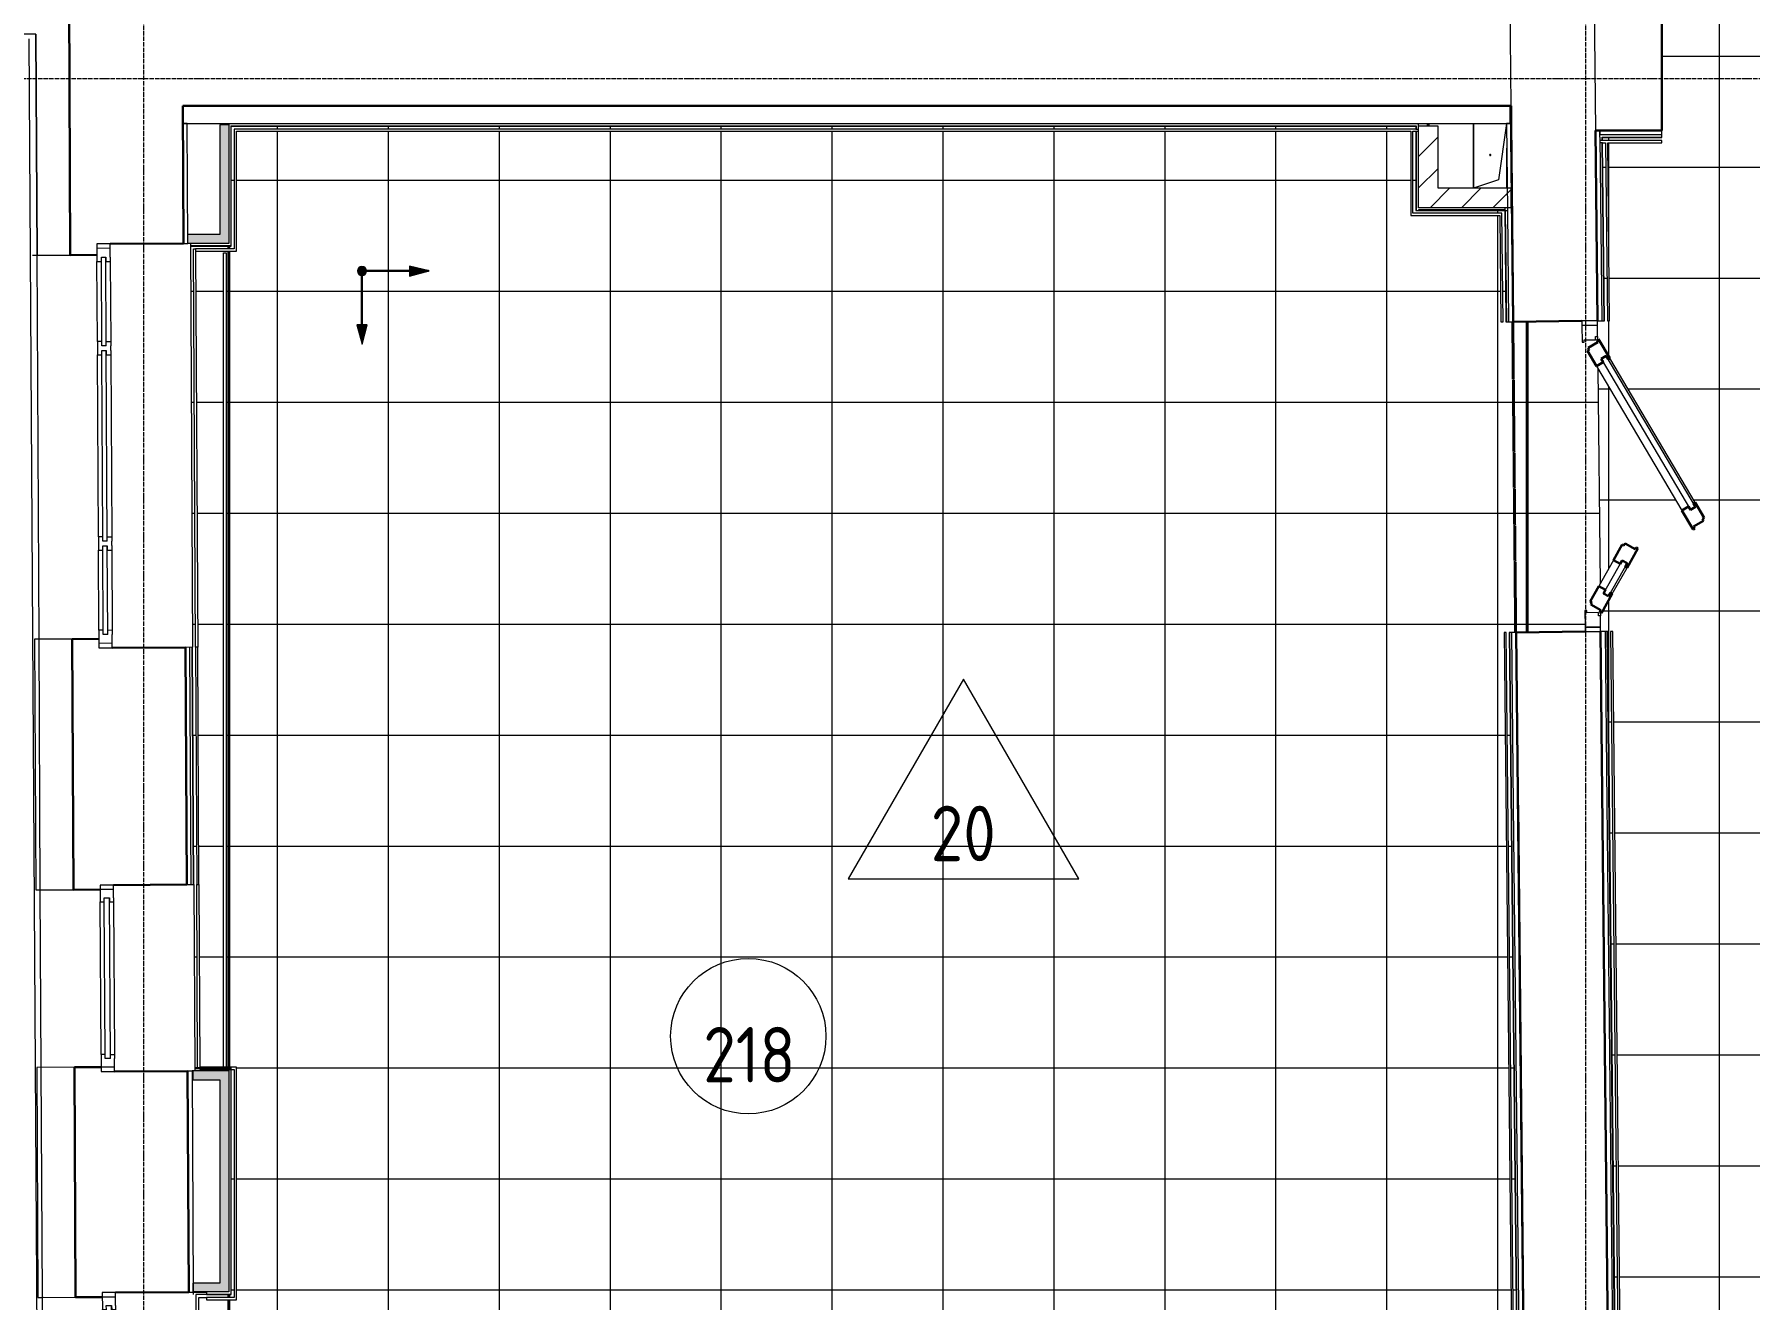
# Model space of a CAD drawing. Header units: millimetres. Extents: x -10915 to 60194, y -32941 to 46712.
# Drawn here: x -6994 to 738, y 14742 to 20443 of the extents above; entities that cross this region are included whole.
import ezdxf

# ---------------------------------------------------------------- set-up
doc = ezdxf.new("R2010")
doc.units = ezdxf.units.MM
doc.linetypes.add('ADSK_Линия сетки', pattern=[25, 20, -2.5, 0, -2.5])
doc.linetypes.add('ADSK_Штриховая_ш3 п1_5', pattern=[4.5, 3, -1.5])
for name, color, linetype, lineweight in [('_ Окна', 7, 'Continuous', 9), ('Двери', 7, 'Continuous', 9), ('Марки', 7, 'Continuous', 20), ('Марки помещений', 7, 'Continuous', 20), ('Обобщенные модели', 7, 'Continuous', 18), ('Окна', 7, 'Continuous', 9), ('Оси', 7, 'Continuous', 9), ('Перекрытие', 7, 'Continuous', 18), ('Перекрытие штриховка', 7, 'Continuous', 18), ('Стены внутренние', 7, 'Continuous', 18), ('Стены наружные', 7, 'Continuous', 18), ('Стены несущие', 7, 'Continuous', 30), ('Стены отделка', 7, 'Continuous', 30), ('Стены штриховка', 7, 'Continuous', 9), ('Узлы', 7, 'Continuous', 18)]:
    doc.layers.add(name, color=color, linetype=linetype, lineweight=lineweight)
doc.layers.add('Линии', color=7, linetype='Continuous', lineweight=9, true_color=0x00a600)
doc.layers.add('Линии разделители', color=4, linetype='ADSK_Штриховая_ш3 п1_5', lineweight=40, true_color=0x00ffff)
doc.styles.add('GOST Common_2', font='GOST_Common.ttf', dxfattribs={"width": 0.9, "height": 250})
pattern_1 = [(45, (0, 0), (-70.7107, 70.7107), [])]

# ---------------------------------------------------------------- blocks, each defined once
blk = doc.blocks.new('Дверь-Alumark_двупольная с глухим окном_S70 - 1400х2200 алюм ост Д30п-V5-План полов 2-го этажа')
at = {"layer": 'Двери'}
for p, q in [((268.3, 623.2), (-416.7, 227.7)), ((248.2, 622), (-405.6, 244.5)), ((281.3, 600.7), (268.3, 623.2)), ((-403.7, 205.2), (281.3, 600.7)), ((-370.6, 183.9), (283.2, 561.4)), ((505.6, 290.7), (518.6, 313.2)), ((518.6, 313.2), (666.7, 227.7)), ((655.6, 244.5), (538.7, 312)), ((503.7, 251.4), (620.6, 183.9)), ((653.7, 205.2), (505.6, 290.7)), ((-575, 190), (-575, 120)), ((-555, 190), (-575, 190)), ((-555, 120), (-555, 190)), ((-505, 190), (-555, 190)), ((-555, 190), (-555, 120)), ((-505, 181), (-505, 190)), ((-490, 181), (-505, 181)), ((-490, 129), (-490, 181)), ((-416.7, 227.7), (-403.7, 205.2)), ((666.7, 227.7), (653.7, 205.2)), ((755, 181), (740, 181)), ((740, 181), (740, 129)), ((755, 190), (755, 181)), ((805, 190), (755, 190)), ((825, 190), (805, 190)), ((805, 190), (805, 120)), ((805, 120), (805, 190)), ((825, 120), (825, 190)), ((-575, 120), (-555, 120)), ((-555, 120), (-480, 120)), ((-480, 129), (-490, 129)), ((-480, 120), (-480, 129)), ((740, 129), (730, 129)), ((730, 129), (730, 120)), ((730, 120), (805, 120)), ((805, 120), (825, 120))]:
    blk.add_line(p, q, dxfattribs=at)
at = {"layer": 'Двери', "lineweight": 30}
for p, q in [((317.5, 662), (248.2, 622)), ((252.7, 614.2), (248.2, 622)), ((268.3, 623.2), (252.7, 614.2)), ((281.3, 600.7), (268.3, 623.2)), ((322, 654.2), (317.5, 662)), ((330.7, 659.2), (322, 654.2)), ((356.7, 614.2), (330.7, 659.2)), ((365.3, 619.2), (356.7, 614.2)), ((369.8, 611.4), (365.3, 619.2)), ((265.7, 591.7), (281.3, 600.7)), ((283.2, 561.4), (265.7, 591.7)), ((283.2, 561.4), (369.8, 611.4)), ((456.2, 349.2), (430.2, 304.2)), ((452.1, 362), (447.6, 354.2)), ((447.6, 354.2), (456.2, 349.2)), ((538.7, 312), (452.1, 362)), ((505.6, 290.7), (518.6, 313.2)), ((518.6, 313.2), (534.2, 304.2)), ((534.2, 304.2), (538.7, 312)), ((-405.6, 244.5), (-492.2, 194.5)), ((-416.7, 227.7), (-401.1, 236.7)), ((-401.1, 236.7), (-405.6, 244.5)), ((430.2, 304.2), (438.9, 299.2)), ((438.9, 299.2), (434.4, 291.4)), ((434.4, 291.4), (503.7, 251.4)), ((503.7, 251.4), (521.2, 281.7)), ((521.2, 281.7), (505.6, 290.7)), ((651.1, 236.7), (655.6, 244.5)), ((666.7, 227.7), (651.1, 236.7)), ((742.2, 194.5), (655.6, 244.5)), ((-492.2, 194.5), (-487.7, 186.7)), ((-487.7, 186.7), (-479, 191.7)), ((-479, 191.7), (-453, 146.7)), ((-439.9, 143.9), (-370.6, 183.9)), ((-403.7, 205.2), (-416.7, 227.7)), ((-388.1, 214.2), (-403.7, 205.2)), ((-370.6, 183.9), (-388.1, 214.2)), ((620.6, 183.9), (638.1, 214.2)), ((620.6, 183.9), (689.9, 143.9)), ((638.1, 214.2), (653.7, 205.2)), ((653.7, 205.2), (666.7, 227.7)), ((703, 146.7), (729, 191.7)), ((729, 191.7), (737.7, 186.7)), ((737.7, 186.7), (742.2, 194.5)), ((-453, 146.7), (-444.4, 151.7)), ((-444.4, 151.7), (-439.9, 143.9)), ((689.9, 143.9), (694.4, 151.7)), ((694.4, 151.7), (703, 146.7))]:
    blk.add_line(p, q, dxfattribs=at)
blk = doc.blocks.new('GM_Отверстие прямоугольное _в плите_ - Отверстие-1433026-План полов 2-го этажа')
at = {"layer": 'Обобщенные модели'}
for p, q in [((-75, -30.8), (-75, 150)), ((-75, 150), (-75, -30.8)), ((-73.8, -141.6), (-37.5, 112.5)), ((-37.5, 112.5), (75, 150)), ((75, 150), (75, -141.6)), ((75, -141.6), (75, 150))]:
    blk.add_line(p, q, dxfattribs=at)
for start, end in [(360, 180), (180, 360), (60, 165), (300, 360), (195, 270)]:
    blk.add_arc((0, 0), 2.5, start, end, dxfattribs=at)
blk = doc.blocks.new('окна_rehau_однопольное_фрамуга_сверху - 800х2240 _нов_-V53-План полов 2-го этажа')
at = {"layer": '_ Окна', "lineweight": 18}
for p, q in [((-344, 135), (-420, 135)), ((-420, 135), (-420, 75)), ((-362, 93), (-362, 117)), ((-362, 117), (-344, 117)), ((-362, 93), (-344, 93)), ((-344, 117), (-344, 135)), ((-344, 93), (-344, 75)), ((344, 135), (344, 117)), ((420, 135), (344, 135)), ((344, 117), (362, 117)), ((344, 93), (344, 75)), ((362, 93), (344, 93)), ((362, 117), (362, 93)), ((420, 75), (420, 135)), ((-420, 75), (-362, 75)), ((-344, 75), (-362, 75)), ((362, 75), (344, 75)), ((362, 75), (420, 75))]:
    blk.add_line(p, q, dxfattribs=at)
at = {"layer": '_ Окна'}
for p, q in [((-400, 75), (-400, 135)), ((-362, 93), (362, 93)), ((-344, 117), (344, 117)), ((400, 75), (400, 135))]:
    blk.add_line(p, q, dxfattribs=at)
at = {"layer": 'Окна'}
for p, q in [((-344, 135), (344, 135)), ((344, 75), (-344, 75))]:
    blk.add_line(p, q, dxfattribs=at)
blk = doc.blocks.new('окно трехпол с фрамугой - 1800 и 1820х2300_h___нов_ ок15-2116722-План полов 2-го этажа')
at = {"layer": '_ Окна', "lineweight": 18}
for p, q in [((-830, 135), (-910, 135)), ((-910, 135), (-910, 75)), ((-850, 95), (-850, 115)), ((-850, 115), (-830, 115)), ((-850, 95), (-830, 95)), ((-830, 115), (-830, 135)), ((-830, 95), (-830, 75)), ((-410, 135), (-470, 135)), ((-470, 135), (-470, 115)), ((-470, 115), (-450, 115)), ((-470, 95), (-470, 75)), ((-450, 95), (-470, 95)), ((-450, 115), (-450, 95)), ((-430, 95), (-430, 115)), ((-430, 115), (-410, 115)), ((-430, 95), (-410, 95)), ((-410, 115), (-410, 135)), ((-410, 95), (-410, 75)), ((470, 135), (410, 135)), ((410, 135), (410, 115)), ((410, 115), (430, 115)), ((410, 95), (410, 75)), ((430, 95), (410, 95)), ((430, 115), (430, 95)), ((450, 95), (450, 115)), ((450, 115), (470, 115)), ((450, 95), (470, 95)), ((470, 115), (470, 135)), ((470, 95), (470, 75)), ((830, 135), (830, 115)), ((910, 135), (830, 135)), ((830, 115), (850, 115)), ((830, 95), (830, 75)), ((850, 95), (830, 95)), ((850, 115), (850, 95)), ((910, 75), (910, 135)), ((-910, 75), (-850, 75)), ((-830, 75), (-850, 75)), ((-450, 75), (-470, 75)), ((-450, 75), (-430, 75)), ((-410, 75), (-430, 75)), ((430, 75), (410, 75)), ((430, 75), (450, 75)), ((470, 75), (450, 75)), ((850, 75), (830, 75)), ((850, 75), (910, 75))]:
    blk.add_line(p, q, dxfattribs=at)
at = {"layer": '_ Окна'}
for p, q in [((-890, 75), (-890, 135)), ((-850, 95), (-450, 95)), ((-830, 115), (-470, 115)), ((-430, 95), (430, 95)), ((-410, 115), (410, 115)), ((450, 95), (850, 95)), ((470, 115), (830, 115)), ((890, 75), (890, 135))]:
    blk.add_line(p, q, dxfattribs=at)
at = {"layer": 'Окна'}
for p, q in [((-830, 135), (-470, 135)), ((-410, 135), (410, 135)), ((470, 135), (830, 135)), ((-470, 75), (-830, 75)), ((410, 75), (-410, 75)), ((830, 75), (470, 75))]:
    blk.add_line(p, q, dxfattribs=at)
blk = doc.blocks.new('ADSK_Марка_Помещение_ОдноЗначение - Номер-159740-План полов 2-го этажа')
at = {"layer": 'Марки помещений'}
blk.add_circle((0, 0), 3.5, dxfattribs=at)
blk = doc.blocks.new('ADSK_Марка_ПерекрытиеПол - Экземпляр_Отделка пола-158379-План полов 2-го этажа')
at = {"layer": 'Марки', "color": 1, "true_color": 0xff0000}
for p, q in [((0, 9), (-5.196, 0)), ((5.196, 0), (0, 9)), ((-5.196, 0), (5.196, 0))]:
    blk.add_line(p, q, dxfattribs=at)

msp = doc.modelspace()

# ---------------------------------------------------------------- hatches: boundary and pattern name
at = {"layer": 'Перекрытие штриховка', "lineweight": 9, "true_color": 0x787878}
h = msp.add_hatch(dxfattribs=at)
h.set_pattern_fill('FP_29', color=8, style=0, pattern_type=2)
h.set_pattern_definition([(270, (11602.2, 23845), (500, 3e-14), []), (0, (11602.2, 23845), (0, 500), [])])
h.paths.add_polyline_path([(2656.455, 18616), (2658.455, 18616), (2658.403, 18617.961), (2656.54, 18616.085)])
h.paths.add_polyline_path([(74.9, 19978), (72.879, 19980), (73.139, 19978)])
h.paths.add_polyline_path([(167.905, 12283.783), (111.036, 17753.025), (121.038, 17752.869), (177.905, 12283.783), (2674.737, 12283.783), (2633.605, 18593), (2336.299, 18593), (2336.299, 19955), (2346.299, 19955), (2346.299, 18603), (2656.54, 18603), (2656.455, 18616), (2361.299, 18616), (2361.299, 18618), (2359.299, 18618), (2359.299, 19955), (2371.299, 19955), (2371.299, 20612), (2757.261, 20612), (2757.246, 20615), (2605.402, 20615), (2605.402, 20612.525), (2593.402, 20612.525), (2593.402, 20615), (2371.299, 20615), (2371.299, 20625), (2593.402, 20625), (2593.402, 23461.482), (2497.87, 23461.497), (2497.87, 23463.482), (2495.87, 23463.482), (2496.823, 25728.4), (2497.87, 25728.4), (2497.881, 25730.4), (2593.402, 25730.4), (2593.402, 31451.28), (2497.872, 31451.28), (2497.87, 31453.28), (2495.87, 31453.28), (2495.87, 33778.306), (2497.87, 33778.306), (2497.87, 33780.306), (2690.328, 33780.306), (2680.362, 35740.947), (2487.87, 35740.947), (2487.87, 36368.493), (1700, 36368.493), (1700, 36378.493), (2487.87, 36378.493), (2487.87, 36391.493), (1700, 36391.493), (1700, 36443.493), (1614.608, 36443.493), (1617.206, 36438.993), (807.472, 35971.493), (802.972, 35979.287), (793.749, 35975.261), (768.312, 36019.32), (759.652, 36014.32), (755.152, 36022.115), (1485, 36443.493), (515, 36443.493), (690.592, 36342.115), (686.092, 36334.32), (694.752, 36329.32), (668.752, 36284.287), (677.413, 36279.287), (672.913, 36271.493), (382.794, 36438.993), (385.392, 36443.493), (300, 36443.493), (300, 36391.493), (101.477, 36391.493), (101.546, 36378.493), (300, 36378.493), (300, 36368.493), (101.546, 36368.493), (105.123, 35171.372), (95.123, 35171.342), (91.471, 36391.492), (78.477, 36391.493), (82.123, 35171.303), (50.123, 35171.207), (50.379, 35085.815), (54.871, 35088.427), (524.788, 34280.094), (517.008, 34275.571), (522.033, 34266.925), (477.078, 34240.791), (482.104, 34232.146), (474.323, 34227.622), (50.766, 34956.208), (53.664, 33986.213), (154.518, 34162.107), (162.325, 34157.63), (167.299, 34166.306), (212.41, 34140.44), (217.384, 34149.115), (225.192, 34144.639), (58.56, 33854.021), (54.052, 33856.606), (54.307, 33771.214), (86.307, 33771.273), (105.647, 27299.338), (73.647, 27299.243), (73.902, 27213.851), (78.394, 27216.462), (548.312, 26408.129), (540.531, 26403.606), (544.585, 26394.395), (500.602, 26368.826), (505.628, 26360.181), (497.847, 26355.657), (74.289, 27084.244), (77.188, 26114.248), (178.041, 26290.142), (185.849, 26285.666), (190.823, 26294.341), (235.934, 26268.475), (240.908, 26277.151), (248.715, 26272.674), (82.083, 25982.056), (77.575, 25984.641), (77.831, 25899.249), (109.831, 25899.309), (125.636, 20612), (138.631, 20612), (123.636, 25899.386), (132.831, 25899.338), (148.622, 20625), (342.111, 20625), (342.111, 20615), (148.623, 20614.683), (148.666, 20612), (342.111, 20612), (342.111, 19978), (74.9, 19978), (75.139, 19965), (342.111, 19965), (342.111, 19955), (98.14, 19955), (106.479, 19153.054), (96.48, 19152.95), (88.14, 19955), (75.139, 19955), (83.48, 19152.815), (51.482, 19152.482), (52.37, 19067.094), (56.843, 19069.739), (532.736, 18264.91), (524.989, 18260.329), (530.079, 18251.721), (485.319, 18225.254), (490.408, 18216.646), (482.661, 18212.066), (53.717, 18937.493), (63.803, 17967.546), (163.35, 18144.183), (171.19, 18139.764), (176.1, 18148.476), (221.401, 18122.945), (226.311, 18131.657), (234.152, 18127.238), (69.677, 17835.394), (65.15, 17837.945), (66.038, 17752.558), (98.037, 17752.869), (154.904, 12283.783), (159.16, 12283.783)])
h.paths.add_polyline_path([(2685.031, 12283.783), (2697.738, 12283.783), (2656.54, 18593), (2643.607, 18592.652), (2684.738, 12283.783)])
h.paths.add_polyline_path([(65.071, 17845.552), (66.746, 17848.525), (65.04, 17848.525)])
h.paths.add_polyline_path([(52.49, 19055.548), (54.185, 19056.55), (52.449, 19059.487), (52.479, 19056.55)])
h.paths.add_polyline_path([(113.696, 20580), (120, 20580), (120, 20600), (113.666, 20600), (113.696, 20590.021), (93.696, 20589.961), (93.726, 20580), (109.568, 20580)])
h.paths.add_polyline_path([(125.636, 20610), (125.63, 20612), (123.666, 20610), (125.63, 20610)])
h.paths.add_polyline_path([(2733.739, 20625), (2757.195, 20625), (2742.747, 23461.482), (2605.402, 23461.482), (2605.402, 20625), (2731.173, 20625)])
h.paths.add_polyline_path([(2742.747, 23467.452), (2754.747, 23467.513), (2754.715, 23473.482), (2742.716, 23473.482), (2742.747, 23467.513)])
h.paths.add_polyline_path([(2743.306, 25718.4), (2743.275, 25724.431), (2731.275, 25724.37), (2731.306, 25718.4), (2743.299, 25718.4)])
h.paths.add_polyline_path([(2722.455, 25730.4), (2731.245, 25730.4), (2702.114, 31451.28), (2605.402, 31451.28), (2605.402, 25730.4)])
h.paths.add_polyline_path([(77.553, 25992.248), (79.25, 25995.208), (77.544, 25995.208)])
h.paths.add_polyline_path([(73.937, 27202.304), (75.64, 27203.294), (73.925, 27206.243), (73.934, 27203.294)])
h.paths.add_polyline_path([(118.647, 27299.377), (99.307, 33771.348), (109.307, 33771.303), (128.647, 27299.407)])
h.paths.add_polyline_path([(2702.114, 31461.539), (2704.108, 31462.674), (2704.105, 31463.28), (2702.106, 31463.007)])
h.paths.add_polyline_path([(54.029, 33864.213), (55.726, 33867.173), (54.02, 33867.173)])
h.paths.add_polyline_path([(50.413, 35074.269), (52.116, 35075.258), (50.401, 35078.208), (50.41, 35075.258)])
h.paths.add_polyline_path([(2680.159, 35780.947), (2677.122, 36368.493), (2527.87, 36368.493), (2527.87, 35780.947), (2679.172, 35780.947)])
h.paths.add_polyline_path([(2527.87, 36378.493), (2677.122, 36378.493), (2677.055, 36391.493), (2527.87, 36391.493)])
h.paths.add_polyline_path([(78.477, 36391.493), (78.441, 36393.493), (77.343, 36392.623), (78.471, 36391.499)])
h.paths.add_polyline_path([(2677.122, 36391.493), (2679.055, 36391.493), (2679.045, 36393.493), (2677.096, 36391.493)])
h.paths.add_polyline_path([(1604.046, 36441.787), (1607, 36443.493), (1603.061, 36443.493)])
h.paths.add_polyline_path([(395.954, 36441.787), (395.954, 36443.493), (393, 36443.493)])
h = msp.add_hatch(dxfattribs=at)
h.set_pattern_fill('FP_64', color=8, style=0, pattern_type=2)
h.set_pattern_definition([(270, (-897.8, 48285.6), (500, 3e-14), []), (0, (-897.8, 48285.6), (0, 500), [])])
h.paths.add_polyline_path([(-6253.852, 12032.228), (-6252.239, 12034.228), (-6253.863, 12034.228)])
h.paths.add_polyline_path([(-1199.501, 12034.228), (-899.4, 12034.228), (-899.4, 12037.228), (-6228.878, 12037.228), (-6228.801, 12034.228), (-1722.943, 12034.228)])
h.paths.add_polyline_path([(-6239.239, 12034.228), (-6238.862, 12034.228), (-6239.239, 12037.228), (-6251.878, 12037.228), (-6251.863, 12034.228)])
h.paths.add_polyline_path([(-414.337, 12047.228), (-299.4, 12047.228), (-299.4, 12447.228), (-290.82, 12447.228), (-345.939, 17748.274), (-3.966, 17752.558), (-4.166, 17846.833), (4.055, 17846.825), (4.158, 17836.919), (56.161, 17836.919), (56.311, 17822.46), (65.31, 17822.554), (65.15, 17837.945), (61.837, 17839.813), (65.071, 17845.552), (65.03, 17849.492), (21.445, 17874.055), (26.355, 17882.767), (18.514, 17887.185), (63.803, 17967.546), (53.717, 18937.493), (6.767, 19016.895), (14.515, 19021.476), (9.425, 19030.083), (52.479, 19056.55), (51.482, 19061.122), (49.096, 19065.158), (52.37, 19067.094), (51.482, 19082.478), (43.21, 19082.392), (42.566, 19067.385), (-8.631, 19066.852), (-8.631, 19056.852), (-17.527, 19056.759), (-18.514, 19151.754), (-360.497, 19148.323), (-365.711, 19649.762), (-766.616, 19649.762), (-766.616, 20006.342), (-779.616, 20006.342), (-779.616, 19636.762), (-378.576, 19636.762), (-373.494, 19148.063), (-383.498, 19148.323), (-388.576, 19626.762), (-789.616, 19626.762), (-789.616, 20006.342), (-6083.134, 20006.342), (-6083.134, 19466.377), (-6267.005, 19466.377), (-6248.08, 15788.879), (-6142.158, 15788.879), (-6142.158, 19459.434), (-6130.158, 19459.434), (-6130.158, 15788.879), (-6083.134, 15788.879), (-6083.134, 14741.859), (-6242.758, 14741.859), (-6228.862, 12047.228), (-676.058, 12047.228)])
h.paths.add_polyline_path([(-6251.929, 12047.228), (-6238.929, 12047.228), (-6252.758, 14751.859), (-6093.134, 14751.859), (-6093.134, 15778.879), (-6106.134, 15778.879), (-6106.134, 14766.859), (-6108.134, 14766.859), (-6108.134, 14764.859), (-6265.877, 14764.859), (-6252.239, 12107.558)])
h.paths.add_polyline_path([(-313.845, 12449.594), (-368.937, 17748.035), (-358.937, 17748.035), (-303.845, 12449.698), (-305.842, 12449.677)])
h.paths.add_polyline_path([(-6279.101, 15772.256), (-6118.134, 15772.256), (-6118.145, 15773.879), (-6283.05, 15772.902), (-6283.046, 15772.256)])
h.paths.add_polyline_path([(-6106.134, 20029.342), (-6108.134, 20031.342), (-6108.134, 20029.342)])
h.paths.add_polyline_path([(-6271.106, 15785.879), (-6258.116, 15785.879), (-6277.056, 19476.377), (-6093.134, 19476.377), (-6093.134, 20016.342), (-766.616, 20016.342), (-766.616, 20029.342), (-6106.134, 20028.832), (-6106.134, 19491.377), (-6108.134, 19490.725), (-6108.141, 19489.377), (-6290.123, 19489.377), (-6271.117, 15785.879)])
h.paths.add_polyline_path([(-360.496, 19649.762), (-353.71, 19649.762), (-353.835, 19661.762), (-365.836, 19661.762), (-365.711, 19649.762), (-363.711, 19649.762)])
h.paths.add_polyline_path([(-766.616, 20029.342), (-764.616, 20031.342), (-766.616, 20031.342), (-766.616, 20030.063)])
at = {"layer": 'Стены внутренние'}
for points in [[(-6158.134, 19541.377), (-6118.134, 19541.377), (-6118.134, 20035.342), (-6158.134, 20035.342), (-6158.134, 19661.762)], [(-6118.134, 19501.377), (-6118.134, 19541.377), (-6302.39, 19541.377), (-6302.189, 19501.377), (-6143.16, 19501.377)], [(-6279.101, 15732.256), (-6118.134, 15732.256), (-6118.134, 15772.256), (-6279.101, 15771.902)], [(-6118.134, 14776.859), (-6118.134, 15732.256), (-6158.134, 15732.256), (-6158.134, 14776.859)], [(-6172.201, 14776.859), (-6158.134, 14776.859), (-6158.134, 14816.859), (-6278.144, 14816.859), (-6277.942, 14776.859)]]:
    msp.add_hatch(color=256, dxfattribs=at).paths.add_polyline_path(points)
at = {"layer": 'Стены внутренние', "lineweight": 9, "true_color": 0x005b00}
h = msp.add_hatch(dxfattribs=at)
h.set_pattern_fill('FP_5', color=98, style=0, pattern_type=2)
h.set_pattern_definition(pattern_1)
h.paths.add_polyline_path([(-676.058, 19749.762), (-666.616, 19749.762), (-666.616, 20030.063), (-754.616, 20030.063), (-754.616, 19749.762)])
h = msp.add_hatch(dxfattribs=at)
h.set_pattern_fill('FP_5', color=98, style=0, pattern_type=2)
h.set_pattern_definition(pattern_1)
h.paths.add_polyline_path([(-506.63, 19661.762), (-336.63, 19661.762), (-337.781, 19749.762), (-754.616, 19749.762), (-754.616, 19661.762), (-676.058, 19661.762)])
at = {"layer": 'Узлы', "true_color": 0xff0000}
for points in [[(-5517.329, 19356.994), (-5512.153, 19357.676), (-5507.329, 19359.674), (-5503.187, 19362.852), (-5500.009, 19366.994), (-5498.011, 19371.818), (-5497.329, 19376.994), (-5498.011, 19382.17), (-5500.009, 19386.994), (-5503.187, 19391.136), (-5507.329, 19394.315), (-5512.153, 19396.313), (-5517.329, 19396.994), (-5522.506, 19396.313), (-5527.329, 19394.315), (-5531.471, 19391.136), (-5534.65, 19386.994), (-5536.648, 19382.17), (-5537.329, 19376.994), (-5536.648, 19371.818), (-5534.65, 19366.994), (-5531.471, 19362.852), (-5527.329, 19359.674), (-5522.506, 19357.676)], [(-5302.678, 19353.369), (-5214.508, 19376.994), (-5302.678, 19398.977), (-5302.678, 19359.674)], [(-5516.09, 19046.779), (-5494.107, 19134.95), (-5539.715, 19134.95), (-5534.65, 19116.046)]]:
    msp.add_hatch(color=1, dxfattribs=at).paths.add_polyline_path(points)

# ---------------------------------------------------------------- linework, layer by layer
at = {"layer": 'Линии', "color": 1, "lineweight": 30, "true_color": 0xff0000}
for q in [(-5217.329, 19376.994), (-5517.329, 19076.994)]:
    msp.add_line((-5517.329, 19376.994), q, dxfattribs=at)
at = {"layer": 'Линии', "color": 1, "lineweight": 18, "true_color": 0xff0000}
for p, q in [((-5214.508, 19376.994), (-5302.678, 19398.977)), ((-5302.678, 19398.977), (-5302.678, 19353.369)), ((-5302.678, 19353.369), (-5214.508, 19376.994)), ((-5539.715, 19134.95), (-5516.09, 19046.779)), ((-5494.107, 19134.95), (-5539.715, 19134.95)), ((-5516.09, 19046.779), (-5494.107, 19134.95))]:
    msp.add_line(p, q, dxfattribs=at)
for start, end in [(0, 180), (180, 0)]:
    msp.add_arc((-5517.329, 19376.994), 20, start, end, dxfattribs=at)
at = {"layer": 'Линии разделители', "color": 7}
for p, q in [((-337.88, 20041.349), (-338.613, 20121.342)), ((-710.616, 20030.063), (-710.616, 20041.342)), ((-6118.134, 19476.377), (-6118.134, 19489.377)), ((-6118.134, 15788.879), (-6118.134, 19466.377)), ((-316.871, 17748.576), (-329.699, 19148.518)), ((-264.399, 19149.197), (-264.399, 17749.122)), ((-6118.134, 14751.859), (-6118.134, 14764.859)), ((-6118.134, 12047.228), (-6118.134, 14741.859))]:
    msp.add_line(p, q, dxfattribs=at)
at = {"layer": 'Оси', "linetype": 'ADSK_Линия сетки'}
for p, q in [((-0.435, -5289.091), (-0.435, 44222.998)), ((-6500.435, -5289.091), (-6500.435, 44110.064)), ((-10114.729, 20245), (56004.853, 20245))]:
    msp.add_line(p, q, dxfattribs=at)
at = {"layer": 'Перекрытие'}
for p, q in [((52.21, 19082.486), (52.37, 19067.094)), ((52.449, 19059.487), (52.49, 19055.548)), ((53.717, 18937.493), (63.803, 17967.546)), ((65.03, 17849.492), (65.071, 17845.552)), ((65.15, 17837.945), (65.31, 17822.554)), ((-6283.047, 15772.256), (-6279.101, 15772.256))]:
    msp.add_line(p, q, dxfattribs=at)
at = {"layer": 'Стены внутренние'}
for p, q in [((-6267.844, 17681.278), (-6277.056, 19476.377)), ((-6277.056, 19476.377), (-6267.056, 19476.377)), ((-6267.005, 19466.377), (-6257.844, 17681.329)), ((-6142.158, 15788.879), (-6142.158, 19459.434)), ((-6142.158, 19459.434), (-6130.158, 19459.434)), ((-6130.158, 19459.434), (-6130.158, 15788.879)), ((-6258.116, 15785.879), (-6262.357, 16612.122)), ((-6252.357, 16612.173), (-6248.132, 15788.879)), ((-6283.055, 15773.879), (-6283.046, 15772.005)), ((-6277.932, 14775.659), (-6277.877, 14764.859)), ((-6252.81, 14751.859), (-6217.809, 14751.859)), ((-6248.622, 13935.799), (-6252.81, 14751.859))]:
    msp.add_line(p, q, dxfattribs=at)
at = {"layer": 'Стены наружные'}
for p, q in [((-7018.777, 20423.329), (-6949.882, 9343.941)), ((-6290.184, 19501.187), (-6302.184, 19501.126)), ((-6290.123, 19489.377), (-6280.844, 17681.211)), ((-6973.04, 17717.659), (-6981.918, 19447.636)), ((-6963.139, 15788.515), (-6967.245, 16588.504)), ((-6275.357, 16612.055), (-6271.117, 15785.879)), ((-6283.055, 15773.879), (-6271.055, 15773.879)), ((-6953.715, 13952.18), (-6957.821, 14752.17)), ((-6217.876, 14764.859), (-6265.877, 14764.859)), ((-6265.877, 14764.859), (-6261.621, 13935.732))]:
    msp.add_line(p, q, dxfattribs=at)
at = {"layer": 'Стены несущие'}
for p, q in [((-6831.92, 19448.406), (-6837.797, 20593.534)), ((342.111, 20010), (342.111, 20580)), ((-6325.367, 20121.342), (-6322.184, 19501.023)), ((-6325.367, 20121.342), (-338.613, 20121.342)), ((-338.613, 20121.342), (-328.498, 19148.531)), ((-328.498, 19148.531), (-337.781, 20041.35)), ((42.566, 20010), (342.111, 20010)), ((51.482, 19152.482), (42.566, 20010)), ((-6712.184, 19500.021), (-6712.178, 19499.021)), ((-6652.179, 19499.329), (-6322.184, 19501.023)), ((-6831.92, 19448.406), (-6711.922, 19449.022)), ((-328.498, 19148.531), (-18.514, 19151.754)), ((-6703.043, 17719.045), (-6823.042, 17718.429)), ((-6823.042, 17718.429), (-6817.247, 16589.274)), ((-6817.252, 16590.274), (-6823.042, 17718.429)), ((-3.958, 17751.83), (-313.941, 17748.607)), ((-313.941, 17748.607), (-253.05, 11892.507)), ((66.038, 17752.558), (126.93, 11896.458)), ((-6312.843, 17681.047), (-6642.839, 17679.353)), ((-6307.356, 16611.891), (-6312.843, 17681.047)), ((-253.174, 11904.483), (-305.842, 16969.649)), ((-6817.247, 16589.274), (-6697.248, 16589.89)), ((-6637.352, 16610.197), (-6307.356, 16611.891)), ((-6693.143, 15789.9), (-6813.141, 15789.284)), ((-6813.141, 15789.284), (-6807.823, 14752.94)), ((-6807.833, 14754.94), (-6813.141, 15789.284)), ((-6303.045, 15771.902), (-6633.041, 15770.208)), ((-6297.932, 14775.557), (-6303.045, 15771.902)), ((-6627.928, 14773.863), (-6297.932, 14775.557)), ((-6807.823, 14752.94), (-6687.824, 14753.555))]:
    msp.add_line(p, q, dxfattribs=at)
at = {"layer": 'Стены отделка', "lineweight": 9}
for p, q in [((-6987.028, 20443.329), (-7097.788, 20443.329)), ((-6325.367, 20121.342), (-6325.367, 20041.342)), ((-338.613, 20041.342), (-338.613, 20121.342)), ((-6325.367, 20041.342), (-338.613, 20041.342)), ((-6304.957, 20041.446), (-6324.957, 20041.344)), ((-6302.185, 19501.377), (-6304.957, 20041.446)), ((-6158.134, 20035.342), (-6158.134, 19541.377)), ((-6118.134, 20035.342), (-6158.134, 20035.342)), ((-6118.134, 20041.342), (-6118.134, 19501.377)), ((-6106.134, 20029.342), (-766.616, 20029.342)), ((-6106.134, 19491.377), (-6106.134, 20029.342)), ((-766.616, 20029.342), (-766.616, 20016.342)), ((-754.616, 19661.762), (-754.616, 20041.342)), ((-666.616, 20030.063), (-754.616, 20030.063)), ((-666.616, 19749.762), (-666.616, 20030.063)), ((-337.781, 20041.35), (-357.78, 20041.142)), ((-357.78, 20041.142), (-353.71, 19649.762)), ((-766.616, 20016.342), (-6093.134, 20016.342)), ((-6093.134, 20016.342), (-6093.134, 19476.377)), ((-6083.134, 20006.342), (-789.616, 20006.342)), ((-6083.134, 19466.377), (-6083.134, 20006.342)), ((-789.616, 20006.342), (-789.616, 19626.762)), ((-779.616, 20006.342), (-766.616, 20006.342)), ((-779.616, 19636.762), (-779.616, 20006.342)), ((-766.616, 20006.342), (-766.616, 19649.762)), ((62.564, 20010.208), (42.566, 20010)), ((62.879, 19980), (62.564, 20010.208)), ((342.111, 20010), (62.567, 20010)), ((62.567, 20010), (62.567, 19990)), ((342.111, 19990), (62.567, 19990)), ((74.9, 19978), (342.111, 19978)), ((75.035, 19965), (74.9, 19978)), ((342.111, 19965), (75.035, 19965)), ((83.48, 19152.815), (75.139, 19955)), ((75.139, 19955), (88.14, 19955)), ((88.14, 19955), (96.48, 19152.95)), ((98.14, 19955), (342.111, 19955)), ((106.479, 19153.054), (98.14, 19955)), ((342.111, 19978), (342.111, 20010)), ((342.111, 19955), (342.111, 19965)), ((-336.63, 19749.762), (-666.616, 19749.762)), ((-336.63, 19661.762), (-336.63, 19749.762)), ((-766.616, 19649.762), (-353.71, 19649.762)), ((-336.63, 19661.762), (-754.616, 19661.762)), ((-365.836, 19661.762), (-360.496, 19148.198)), ((-789.616, 19626.762), (-388.472, 19626.762)), ((-378.576, 19636.762), (-779.616, 19636.762)), ((-388.472, 19626.762), (-383.494, 19147.959)), ((-373.494, 19148.063), (-378.576, 19636.762)), ((-6322.184, 19501.023), (-6302.184, 19501.126)), ((-6158.134, 19541.377), (-6303.16, 19541.377)), ((-6303.16, 19541.377), (-6303.16, 19501.377)), ((-6118.134, 19501.377), (-6303.16, 19501.377)), ((-6290.184, 19501.187), (-6290.123, 19489.377)), ((-6290.123, 19489.377), (-6108.134, 19489.377)), ((-7001.918, 19447.534), (-6981.918, 19447.636)), ((-6981.923, 19448.636), (-6981.918, 19447.636)), ((-6981.918, 19447.636), (-6831.92, 19448.406)), ((-6093.134, 19476.377), (-6267.056, 19476.377)), ((-6267.056, 19476.377), (-6267.005, 19466.377)), ((-6267.005, 19466.377), (-6083.134, 19466.377)), ((-383.494, 19147.959), (-373.494, 19148.063)), ((-360.496, 19148.198), (-328.498, 19148.531)), ((51.482, 19152.482), (83.48, 19152.815)), ((96.48, 19152.95), (106.479, 19153.054)), ((-6823.042, 17718.429), (-6993.04, 17717.557)), ((-6993.04, 17717.557), (-6987.245, 16588.401)), ((-358.938, 17748.139), (-368.937, 17748.035)), ((-368.937, 17748.035), (-313.845, 12449.594)), ((-303.845, 12449.698), (-358.938, 17748.139)), ((-313.941, 17748.607), (-345.939, 17748.274)), ((-345.939, 17748.274), (-290.82, 12447.228)), ((-325.841, 16969.441), (-333.94, 17748.399)), ((-305.842, 16969.649), (-313.941, 17748.607)), ((98.037, 17752.89), (66.038, 17752.558)), ((66.038, 17752.558), (66.038, 17752.558)), ((86.037, 17752.765), (94.137, 16973.808)), ((159.16, 11874.483), (98.037, 17752.89)), ((121.035, 17753.129), (111.036, 17753.025)), ((111.036, 17753.025), (172.212, 11869.483)), ((182.317, 11859.483), (121.035, 17753.129)), ((-6280.844, 17681.211), (-6312.843, 17681.047)), ((-6275.357, 16612.055), (-6280.844, 17681.211)), ((-6257.844, 17681.329), (-6267.844, 17681.278)), ((-6267.844, 17681.278), (-6262.357, 16612.122)), ((-6252.357, 16612.173), (-6257.844, 17681.329)), ((-6987.245, 16588.401), (-6967.245, 16588.504)), ((-6967.25, 16589.504), (-6967.245, 16588.504)), ((-6967.245, 16588.504), (-6817.247, 16589.274)), ((-6307.356, 16611.891), (-6275.357, 16612.055)), ((-6307.356, 16611.891), (-6307.356, 16611.891)), ((-6287.356, 16611.994), (-6287.362, 16612.994)), ((-6262.357, 16612.122), (-6252.357, 16612.173)), ((-6813.141, 15789.284), (-6983.139, 15788.412)), ((-6983.139, 15788.412), (-6977.82, 14752.067)), ((-6106.134, 15785.879), (-6271.117, 15785.879)), ((-6271.117, 15785.879), (-6271.055, 15773.879)), ((-6083.134, 15788.879), (-6248.132, 15788.879)), ((-6248.132, 15788.879), (-6248.08, 15778.879)), ((-6248.08, 15778.879), (-6093.134, 15778.879)), ((-6106.134, 14766.859), (-6106.134, 15783.879)), ((-6093.134, 15778.879), (-6093.134, 14751.859)), ((-6083.134, 14741.859), (-6083.134, 15788.879)), ((-6283.046, 15772.005), (-6303.045, 15771.902)), ((-6283.046, 15772.005), (-6277.932, 14775.659)), ((-6118.134, 15772.256), (-6279.101, 15772.256)), ((-6279.101, 15772.256), (-6279.101, 15732.256)), ((-6279.101, 15732.256), (-6158.134, 15732.256)), ((-6271.055, 15773.879), (-6118.134, 15773.879)), ((-6158.134, 15732.256), (-6158.134, 14816.859)), ((-6118.134, 15773.879), (-6118.134, 14776.859)), ((-6297.932, 14775.557), (-6217.933, 14775.967)), ((-6297.932, 14775.557), (-6297.932, 14775.557)), ((-6158.134, 14816.859), (-6279.101, 14816.859)), ((-6279.101, 14816.859), (-6279.101, 14776.859)), ((-6118.134, 14776.859), (-6279.101, 14776.859)), ((-6217.933, 14775.967), (-6217.876, 14764.859)), ((-6977.82, 14752.067), (-6957.821, 14752.17)), ((-6957.831, 14754.17), (-6957.821, 14752.17)), ((-6957.821, 14752.17), (-6807.823, 14752.94)), ((-6807.823, 14752.94), (-6807.833, 14754.94)), ((-6217.876, 14764.859), (-6108.134, 14764.859)), ((-6093.134, 14751.859), (-6217.809, 14751.859)), ((-6217.809, 14751.859), (-6217.758, 14741.859)), ((-6217.758, 14741.859), (-6083.134, 14741.859))]:
    msp.add_line(p, q, dxfattribs=at)
at = {"layer": 'Стены штриховка'}
for p, q in [((-343.382, 20580), (-338.613, 20121.342)), ((36.639, 20580), (42.566, 20010)), ((-6987.028, 20443.329), (-6981.923, 19448.636)), ((-6981.918, 19447.636), (-6987.028, 20443.329)), ((-6108.134, 20031.342), (-764.616, 20031.342)), ((-6108.134, 20031.342), (-6108.134, 19489.377)), ((-764.616, 20031.342), (-764.616, 20016.342)), ((-766.616, 20016.342), (-754.616, 20016.342)), ((-766.616, 20006.342), (-754.616, 20006.342)), ((-764.616, 20006.342), (-764.616, 19649.762)), ((62.879, 19980), (71.481, 19152.69)), ((75.035, 19965), (63.035, 19965)), ((75.139, 19955), (63.139, 19955)), ((72.879, 19980), (342.111, 19980)), ((73.035, 19965), (72.879, 19980)), ((81.48, 19152.794), (73.139, 19955)), ((-365.732, 19651.762), (-754.616, 19651.762)), ((-754.616, 19651.762), (-754.616, 19649.762)), ((-363.711, 19649.762), (-358.496, 19148.219)), ((-353.71, 19649.762), (-348.496, 19148.323)), ((-6302.184, 19501.126), (-6302.185, 19501.377)), ((-6290.134, 19491.377), (-6106.134, 19491.377)), ((-6108.134, 19489.377), (-6106.134, 19489.377)), ((-6106.134, 19489.377), (-6106.134, 19491.377)), ((-6967.245, 16588.504), (-6973.04, 17717.659)), ((-343.94, 17748.295), (-288.819, 12447.228)), ((157.18, 11872.483), (96.037, 17752.869)), ((-6287.362, 16612.994), (-6292.843, 17681.15)), ((-6277.357, 16612.045), (-6282.844, 17681.201)), ((-278.819, 12447.228), (-325.841, 16969.441)), ((94.137, 16973.808), (147.053, 11884.661)), ((-6957.821, 14752.17), (-6963.139, 15788.515)), ((-6271.106, 15783.879), (-6106.134, 15783.879)), ((-6108.134, 15785.879), (-6108.134, 14764.859)), ((-6106.134, 15783.879), (-6106.134, 15785.879)), ((-6217.886, 14766.859), (-6106.134, 14766.859)), ((-6108.134, 14764.859), (-6106.134, 14764.859)), ((-6106.134, 14764.859), (-6106.134, 14766.859))]:
    msp.add_line(p, q, dxfattribs=at)

# ---------------------------------------------------------------- block references
at = {"layer": 'Двери', "rotation": 270.5957358848119}
msp.add_blockref('Дверь-Alumark_двупольная с глухим окном_S70 - 1400х2200 алюм ост Д30п-V5-План полов 2-го этажа', (-132.529, 18575.537), dxfattribs=at)
at = {"layer": 'Марки', "color": 1, "true_color": 0xff0000, "xscale": 99.99999999999993, "yscale": 99.99999999999993, "zscale": 99.99999999999993}
msp.add_blockref('ADSK_Марка_ПерекрытиеПол - Экземпляр_Отделка пола-158379-План полов 2-го этажа', (-2805.754, 16638.158), dxfattribs=at)
at = {"layer": 'Марки помещений', "xscale": 99.99999999999993, "yscale": 99.99999999999993, "zscale": 99.99999999999993}
msp.add_blockref('ADSK_Марка_Помещение_ОдноЗначение - Номер-159740-План полов 2-го этажа', (-3775.944, 15929.155), dxfattribs=at)
at = {"layer": 'Обобщенные модели', "rotation": 180}
msp.add_blockref('GM_Отверстие прямоугольное _в плите_ - Отверстие-1433026-План полов 2-го этажа', (-431.63, 19899.762), dxfattribs=at)
at = {"layer": 'Окна', "rotation": 90.29404624676341}
for name, p in [('окно трехпол с фрамугой - 1800 и 1820х2300_h___нов_ ок15-2116722-План полов 2-го этажа', (-6572.51, 18589.726)), ('окна_rehau_однопольное_фрамуга_сверху - 800х2240 _нов_-V53-План полов 2-го этажа', (-6560.197, 16190.588)), ('окна_rehau_однопольное_фрамуга_сверху - 800х2240 _нов_-V53-План полов 2-го этажа', (-6550.773, 14354.254))]:
    msp.add_blockref(name, p, dxfattribs=at)

# ---------------------------------------------------------------- texts
at = {"layer": 'Марки', "color": 1, "lineweight": 9, "true_color": 0xff0000, "insert": (-2806.786, 16842.583), "char_height": 250, "width": 327.6, "attachment_point": 5, "line_spacing_factor": 1.022766, "style": 'GOST Common_2'}
msp.add_mtext('\\pxqc,t1.44,2.88,4.32,5.76,7.2,8.64,10.08,11.52,12.96,14.4,15.84,17.28,18.72,20.16,21.6,23.04,24.48,25.92,27.36,28.8,30.24,31.68,33.12,34.56,36,37.44,38.88,40.32,41.76,43.2,44.64,46.08;{20}', dxfattribs=at)
at = {"layer": 'Марки помещений', "lineweight": 9, "insert": (-3771.002, 15845.573), "char_height": 250, "width": 441, "attachment_point": 5, "line_spacing_factor": 1.022766, "style": 'GOST Common_2'}
msp.add_mtext('\\pxqc,t1.8,3.6,5.4,7.2,9,10.8,12.6,14.4,16.2,18,19.8,21.6,23.4,25.2,27,28.8,30.6,32.4,34.2,36,37.8,39.6,41.4,43.2,45,46.8,48.6,50.4,52.2,54,55.8,57.6;{218}', dxfattribs=at)

doc.saveas('drawing.dxf')
